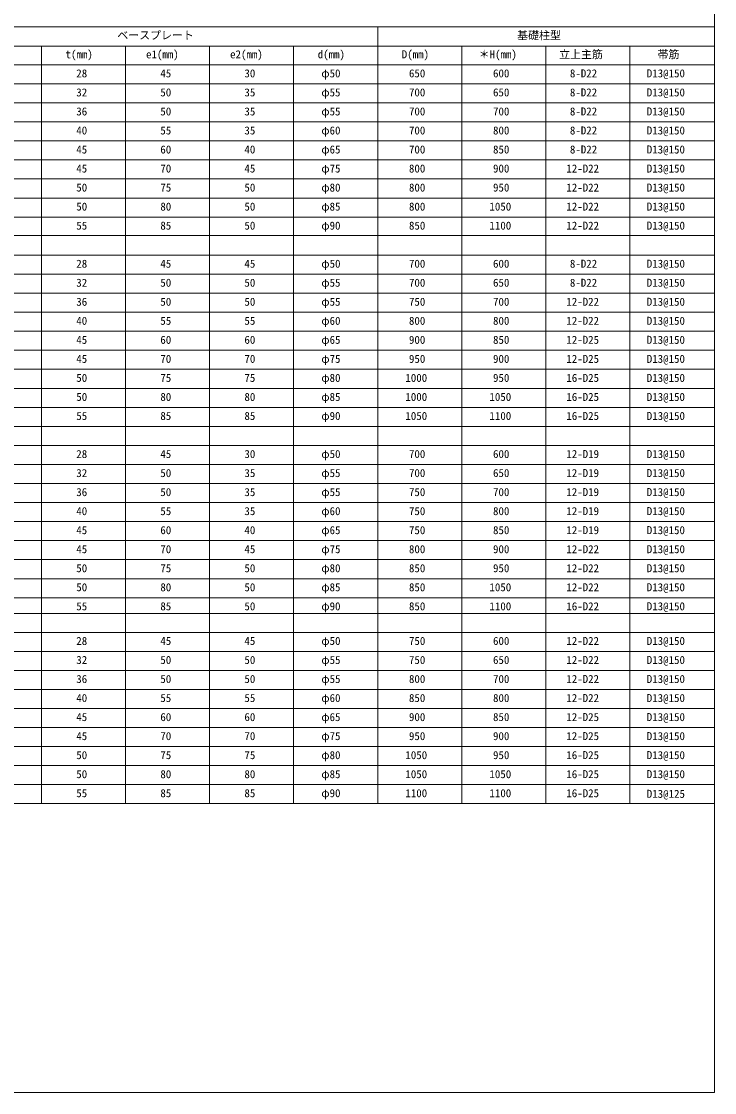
# Model space of a CAD drawing. Units: millimetres, scale not verified. Extents: x -29750 to 29507, y -17676 to 20635.
# Drawn here: x 15006 to 29507, y -17676 to 4748 of the extents above; entities that cross this region are included whole.
import ezdxf
from ezdxf.enums import TextEntityAlignment as Align

# ---------------------------------------------------------------- set-up
doc = ezdxf.new("R2010")
doc.units = ezdxf.units.MM
doc.header["$LTSCALE"] = 30
doc.layers.add('0-2_0-8_文字', color=7, linetype='Continuous', lineweight=18)
doc.layers.add('0-3_0-0', color=7, linetype='Continuous', lineweight=9)
doc.styles.add('ＭＳ ゴシック', font='')
doc.styles.get('ＭＳ ゴシック').set_extended_font_data('MS Gothic')

msp = doc.modelspace()

# ---------------------------------------------------------------- linework, layer by layer
at = {"layer": '0-2_0-8_文字', "lineweight": 9}
for p, q in [((-121.54, 4637.31), (29506.58, 4637.31)), ((-121.54, 4637.31), (29506.58, 4637.31)), ((-121.54, 4637.31), (29506.58, 4637.31)), ((29506.58, 4637.31), (29506.58, -17675.56)), ((-121.54, 3840.42), (29506.58, 3840.42)), ((-121.54, -144.02), (29506.58, -144.02)), ((-121.54, -3730.02), (29506.58, -3730.02)), ((6631.07, -7316.01), (29506.58, -7316.01)), ((6631.07, -11228.73), (29506.58, -11228.73)), ((-133.93, -11627.17), (29494.2, -11627.17))]:
    msp.add_line(p, q, dxfattribs=at)
at = {"layer": '0-2_0-8_文字'}
for p, q in [((22459.39, 4630.62), (22459.39, -10510.25)), ((6631.07, 4232.18), (29494.2, 4232.18)), ((15424.58, 4232.18), (15424.58, -10510.25)), ((17183.28, 4232.18), (17183.28, -10510.25)), ((18941.98, 4232.18), (18941.98, -10510.25)), ((20700.69, 4232.18), (20700.69, -10510.25)), ((24218.09, 4232.18), (24218.09, -10510.25)), ((25976.79, 4232.18), (25976.79, -10510.25)), ((27735.49, 4232.18), (27735.49, -10510.25)), ((6631.07, 3441.97), (29506.58, 3441.97)), ((6631.07, 3043.53), (29506.58, 3043.53)), ((6631.07, 2645.09), (29506.58, 2645.09)), ((6631.07, 2246.64), (29506.58, 2246.64)), ((6631.07, 1848.2), (29506.58, 1848.2)), ((6631.07, 1449.75), (29506.58, 1449.75)), ((6631.07, 1051.31), (29506.58, 1051.31)), ((6631.07, 652.87), (29506.58, 652.87)), ((-118.82, 264.32), (29507.36, 264.32)), ((6631.07, -542.47), (29506.58, -542.47)), ((6631.07, -940.91), (29506.58, -940.91)), ((6631.07, -1339.35), (29506.58, -1339.35)), ((6631.07, -1737.8), (29506.58, -1737.8)), ((6631.07, -2136.24), (29506.58, -2136.24)), ((6631.07, -2534.69), (29506.58, -2534.69)), ((6631.07, -2933.13), (29506.58, -2933.13)), ((6631.07, -3331.57), (29506.58, -3331.57)), ((-121.54, -4128.46), (29506.58, -4128.46)), ((6631.07, -4526.91), (29506.58, -4526.91)), ((6631.07, -4925.35), (29506.58, -4925.35)), ((6631.07, -5323.79), (29506.58, -5323.79)), ((6631.07, -5722.24), (29506.58, -5722.24)), ((6631.07, -6120.68), (29506.58, -6120.68)), ((6631.07, -6519.13), (29506.58, -6519.13)), ((6631.07, -6917.57), (29506.58, -6917.57)), ((-117.98, -7646.69), (29503.14, -7646.69)), ((-121.54, -8041.18), (29506.58, -8041.18)), ((6631.07, -8439.62), (29506.58, -8439.62)), ((6631.07, -8838.07), (29506.58, -8838.07)), ((6631.07, -9236.51), (29506.58, -9236.51)), ((6631.07, -9634.95), (29506.58, -9634.95)), ((6631.07, -10033.4), (29506.58, -10033.4)), ((6631.07, -10431.84), (29506.58, -10431.84)), ((15424.58, -10510.25), (15424.58, -10637.75)), ((17183.28, -10510.25), (17183.28, -10637.75)), ((18941.98, -10510.25), (18941.98, -10637.75)), ((20700.69, -10510.25), (20700.69, -10637.75)), ((22459.39, -10510.25), (22459.39, -10637.75)), ((24218.09, -10510.25), (24218.09, -10637.75)), ((25976.79, -10431.84), (25976.79, -11228.73)), ((27735.49, -10510.25), (27735.49, -10637.75)), ((15424.58, -10637.75), (15424.58, -11434.64)), ((17183.28, -10637.75), (17183.28, -11228.73)), ((18941.98, -10637.75), (18941.98, -11228.73)), ((20700.69, -10637.75), (20700.69, -11427.95)), ((22459.39, -10637.75), (22459.39, -11228.73)), ((24218.09, -10637.75), (24218.09, -11222.05)), ((27735.49, -10631.06), (27735.49, -11228.73)), ((6631.07, -10830.29), (29506.58, -10830.29)), ((6631.07, -11228.73), (29494.2, -11228.73)), ((15424.58, -11222.05), (15424.58, -11625.62)), ((17183.28, -11228.73), (17183.28, -11632.3)), ((18941.98, -11228.73), (18941.98, -11632.3)), ((20700.69, -11222.05), (20700.69, -11625.62)), ((22459.39, -11222.05), (22459.39, -11625.62)), ((24218.09, -11222.05), (24218.09, -11625.62)), ((25976.79, -11228.73), (25976.79, -11632.3)), ((27735.49, -11228.73), (27735.49, -11632.3)), ((-121.54, -17675.56), (29506.58, -17675.56))]:
    msp.add_line(p, q, dxfattribs=at)
at = {"layer": '0-3_0-0'}
for p, q in [((29506.58, -17675.56), (29506.58, 20374.93)), ((-29749.66, -17675.56), (29506.58, -17675.56))]:
    msp.add_line(p, q, dxfattribs=at)

# ---------------------------------------------------------------- texts
at = {"layer": '0-2_0-8_文字', "style": 'ＭＳ ゴシック'}
for s, p in [('ベースプレート', (17012.63, 4323.7)), ('基礎柱型', (25376.79, 4323.7)), ('t(mm)', (15928.93, 3925.26)), ('e1(mm)', (17612.63, 3925.26)), ('e2(mm)', (19371.34, 3925.26)), ('d(mm)', (21205.04, 3925.26)), ('D(mm)', (22963.74, 3925.26)), ('＊H(mm)', (24572.44, 3925.26)), ('立上主筋', (26256.14, 3925.26)), ('帯筋', (28314.84, 3925.26)), ('28', (16153.93, 3526.81)), ('45', (17912.63, 3526.81)), ('30', (19671.34, 3526.81)), ('φ50', (21280.04, 3526.81)), ('650', (23113.74, 3526.81)), ('600', (24872.44, 3526.81)), ('8-D22', (26481.14, 3526.81)), ('D13@150', (28089.84, 3526.81)), ('32', (16153.93, 3128.37)), ('50', (17912.63, 3128.37)), ('35', (19671.34, 3128.37)), ('φ55', (21280.04, 3128.37)), ('700', (23113.74, 3128.37)), ('650', (24872.44, 3128.37)), ('8-D22', (26481.14, 3128.37)), ('D13@150', (28089.84, 3128.37)), ('36', (16153.93, 2729.92)), ('50', (17912.63, 2729.92)), ('35', (19671.34, 2729.92)), ('φ55', (21280.04, 2729.92)), ('700', (23113.74, 2729.92)), ('700', (24872.44, 2729.92)), ('8-D22', (26481.14, 2729.92)), ('D13@150', (28089.84, 2729.92)), ('40', (16153.93, 2331.48)), ('55', (17912.63, 2331.48)), ('35', (19671.34, 2331.48)), ('φ60', (21280.04, 2331.48)), ('700', (23113.74, 2331.48)), ('800', (24872.44, 2331.48)), ('8-D22', (26481.14, 2331.48)), ('D13@150', (28089.84, 2331.48)), ('45', (16153.93, 1933.04)), ('60', (17912.63, 1933.04)), ('40', (19671.34, 1933.04)), ('φ65', (21280.04, 1933.04)), ('700', (23113.74, 1933.04)), ('850', (24872.44, 1933.04)), ('8-D22', (26481.14, 1933.04)), ('D13@150', (28089.84, 1933.04)), ('45', (16153.93, 1534.59)), ('70', (17912.63, 1534.59)), ('45', (19671.34, 1534.59)), ('φ75', (21280.04, 1534.59)), ('800', (23113.74, 1534.59)), ('900', (24872.44, 1534.59)), ('12-D22', (26406.14, 1534.59)), ('D13@150', (28089.84, 1534.59)), ('50', (16153.93, 1136.15)), ('75', (17912.63, 1136.15)), ('50', (19671.34, 1136.15)), ('φ80', (21280.04, 1136.15)), ('800', (23113.74, 1136.15)), ('950', (24872.44, 1136.15)), ('12-D22', (26406.14, 1136.15)), ('D13@150', (28089.84, 1136.15)), ('50', (16153.93, 737.7)), ('80', (17912.63, 737.7)), ('50', (19671.34, 737.7)), ('φ85', (21280.04, 737.7)), ('800', (23113.74, 737.7)), ('1050', (24797.44, 737.7)), ('12-D22', (26406.14, 737.7)), ('D13@150', (28089.84, 737.7)), ('55', (16153.93, 339.26)), ('85', (17912.63, 339.26)), ('50', (19671.34, 339.26)), ('φ90', (21280.04, 339.26)), ('850', (23113.74, 339.26)), ('1100', (24797.44, 339.26)), ('12-D22', (26406.14, 339.26)), ('D13@150', (28089.84, 339.26)), ('28', (16153.93, -457.63)), ('45', (17912.63, -457.63)), ('45', (19671.34, -457.63)), ('φ50', (21280.04, -457.63)), ('700', (23113.74, -457.63)), ('600', (24872.44, -457.63)), ('8-D22', (26481.14, -457.63)), ('D13@150', (28089.84, -457.63)), ('32', (16153.93, -856.07)), ('50', (17912.63, -856.07)), ('50', (19671.34, -856.07)), ('φ55', (21280.04, -856.07)), ('700', (23113.74, -856.07)), ('650', (24872.44, -856.07)), ('8-D22', (26481.14, -856.07)), ('D13@150', (28089.84, -856.07)), ('36', (16153.93, -1254.52)), ('50', (17912.63, -1254.52)), ('50', (19671.34, -1254.52)), ('φ55', (21280.04, -1254.52)), ('750', (23113.74, -1254.52)), ('700', (24872.44, -1254.52)), ('12-D22', (26406.14, -1254.52)), ('D13@150', (28089.84, -1254.52)), ('40', (16153.93, -1652.96)), ('55', (17912.63, -1652.96)), ('55', (19671.34, -1652.96)), ('φ60', (21280.04, -1652.96)), ('800', (23113.74, -1652.96)), ('800', (24872.44, -1652.96)), ('12-D22', (26406.14, -1652.96)), ('D13@150', (28089.84, -1652.96)), ('45', (16153.93, -2051.4)), ('60', (17912.63, -2051.4)), ('60', (19671.34, -2051.4)), ('φ65', (21280.04, -2051.4)), ('900', (23113.74, -2051.4)), ('850', (24872.44, -2051.4)), ('12-D25', (26406.14, -2051.4)), ('D13@150', (28089.84, -2051.4)), ('45', (16153.93, -2449.85)), ('70', (17912.63, -2449.85)), ('70', (19671.34, -2449.85)), ('φ75', (21280.04, -2449.85)), ('950', (23113.74, -2449.85)), ('900', (24872.44, -2449.85)), ('12-D25', (26406.14, -2449.85)), ('D13@150', (28089.84, -2449.85)), ('50', (16153.93, -2848.29)), ('75', (17912.63, -2848.29)), ('75', (19671.34, -2848.29)), ('φ80', (21280.04, -2848.29)), ('1000', (23038.74, -2848.29)), ('950', (24872.44, -2848.29)), ('16-D25', (26406.14, -2848.29)), ('D13@150', (28089.84, -2848.29)), ('50', (16153.93, -3246.74)), ('80', (17912.63, -3246.74)), ('80', (19671.34, -3246.74)), ('φ85', (21280.04, -3246.74)), ('1000', (23038.74, -3246.74)), ('1050', (24797.44, -3246.74)), ('16-D25', (26406.14, -3246.74)), ('D13@150', (28089.84, -3246.74)), ('55', (16153.93, -3645.18)), ('85', (17912.63, -3645.18)), ('85', (19671.34, -3645.18)), ('φ90', (21280.04, -3645.18)), ('1050', (23038.74, -3645.18)), ('1100', (24797.44, -3645.18)), ('16-D25', (26406.14, -3645.18)), ('D13@150', (28089.84, -3645.18)), ('28', (16153.93, -4442.07)), ('45', (17912.63, -4442.07)), ('30', (19671.34, -4442.07)), ('φ50', (21280.04, -4442.07)), ('700', (23113.74, -4442.07)), ('600', (24872.44, -4442.07)), ('12-D19', (26406.14, -4442.07)), ('D13@150', (28089.84, -4442.07)), ('32', (16153.93, -4840.51)), ('50', (17912.63, -4840.51)), ('35', (19671.34, -4840.51)), ('φ55', (21280.04, -4840.51)), ('700', (23113.74, -4840.51)), ('650', (24872.44, -4840.51)), ('12-D19', (26406.14, -4840.51)), ('D13@150', (28089.84, -4840.51)), ('36', (16153.93, -5238.96)), ('50', (17912.63, -5238.96)), ('35', (19671.34, -5238.96)), ('φ55', (21280.04, -5238.96)), ('750', (23113.74, -5238.96)), ('700', (24872.44, -5238.96)), ('12-D19', (26406.14, -5238.96)), ('D13@150', (28089.84, -5238.96)), ('40', (16153.93, -5637.4)), ('55', (17912.63, -5637.4)), ('35', (19671.34, -5637.4)), ('φ60', (21280.04, -5637.4)), ('750', (23113.74, -5637.4)), ('800', (24872.44, -5637.4)), ('12-D19', (26406.14, -5637.4)), ('D13@150', (28089.84, -5637.4)), ('45', (16153.93, -6035.84)), ('60', (17912.63, -6035.84)), ('40', (19671.34, -6035.84)), ('φ65', (21280.04, -6035.84)), ('750', (23113.74, -6035.84)), ('850', (24872.44, -6035.84)), ('12-D19', (26406.14, -6035.84)), ('D13@150', (28089.84, -6035.84)), ('45', (16153.93, -6434.29)), ('70', (17912.63, -6434.29)), ('45', (19671.34, -6434.29)), ('φ75', (21280.04, -6434.29)), ('800', (23113.74, -6434.29)), ('900', (24872.44, -6434.29)), ('12-D22', (26406.14, -6434.29)), ('D13@150', (28089.84, -6434.29)), ('50', (16153.93, -6832.73)), ('75', (17912.63, -6832.73)), ('50', (19671.34, -6832.73)), ('φ80', (21280.04, -6832.73)), ('850', (23113.74, -6832.73)), ('950', (24872.44, -6832.73)), ('12-D22', (26406.14, -6832.73)), ('D13@150', (28089.84, -6832.73)), ('50', (16153.93, -7231.18)), ('80', (17912.63, -7231.18)), ('50', (19671.34, -7231.18)), ('φ85', (21280.04, -7231.18)), ('850', (23113.74, -7231.18)), ('1050', (24797.44, -7231.18)), ('12-D22', (26406.14, -7231.18)), ('D13@150', (28089.84, -7231.18)), ('55', (16153.93, -7629.62)), ('85', (17912.63, -7629.62)), ('50', (19671.34, -7629.62)), ('φ90', (21280.04, -7629.62)), ('850', (23113.74, -7629.62)), ('1100', (24797.44, -7629.62)), ('16-D22', (26406.14, -7629.62)), ('D13@150', (28089.84, -7629.62)), ('28', (16153.93, -8354.79)), ('45', (17912.63, -8354.79)), ('45', (19671.34, -8354.79)), ('φ50', (21280.04, -8354.79)), ('750', (23113.74, -8354.79)), ('600', (24872.44, -8354.79)), ('12-D22', (26406.14, -8354.79)), ('D13@150', (28089.84, -8354.79)), ('32', (16153.93, -8753.23)), ('50', (17912.63, -8753.23)), ('50', (19671.34, -8753.23)), ('φ55', (21280.04, -8753.23)), ('750', (23113.74, -8753.23)), ('650', (24872.44, -8753.23)), ('12-D22', (26406.14, -8753.23)), ('D13@150', (28089.84, -8753.23)), ('36', (16153.93, -9151.67)), ('50', (17912.63, -9151.67)), ('50', (19671.34, -9151.67)), ('φ55', (21280.04, -9151.67)), ('800', (23113.74, -9151.67)), ('700', (24872.44, -9151.67)), ('12-D22', (26406.14, -9151.67)), ('D13@150', (28089.84, -9151.67)), ('40', (16153.93, -9550.12)), ('55', (17912.63, -9550.12)), ('55', (19671.34, -9550.12)), ('φ60', (21280.04, -9550.12)), ('850', (23113.74, -9550.12)), ('800', (24872.44, -9550.12)), ('12-D22', (26406.14, -9550.12)), ('D13@150', (28089.84, -9550.12)), ('45', (16153.93, -9948.56)), ('60', (17912.63, -9948.56)), ('60', (19671.34, -9948.56)), ('φ65', (21280.04, -9948.56)), ('900', (23113.74, -9948.56)), ('850', (24872.44, -9948.56)), ('12-D25', (26406.14, -9948.56)), ('D13@150', (28089.84, -9948.56)), ('45', (16153.93, -10347)), ('70', (17912.63, -10347)), ('70', (19671.34, -10347)), ('φ75', (21280.04, -10347)), ('950', (23113.74, -10347)), ('900', (24872.44, -10347)), ('12-D25', (26406.14, -10347)), ('D13@150', (28089.84, -10347)), ('50', (16153.93, -10745.45)), ('75', (17912.63, -10745.45)), ('75', (19671.34, -10745.45)), ('φ80', (21280.04, -10745.45)), ('1050', (23038.74, -10745.45)), ('950', (24872.44, -10745.45)), ('16-D25', (26406.14, -10745.45)), ('D13@150', (28089.84, -10745.45)), ('50', (16153.93, -11143.89)), ('80', (17912.63, -11143.89)), ('80', (19671.34, -11143.89)), ('φ85', (21280.04, -11143.89)), ('1050', (23038.74, -11143.89)), ('1050', (24797.44, -11143.89)), ('16-D25', (26406.14, -11143.89)), ('D13@150', (28089.84, -11143.89)), ('55', (16153.93, -11542.34)), ('85', (17912.63, -11542.34)), ('85', (19671.34, -11542.34)), ('φ90', (21280.04, -11542.34)), ('1100', (23038.74, -11542.34)), ('1100', (24797.44, -11542.34)), ('16-D25', (26406.14, -11542.34)), ('D13@125', (28089.84, -11555.58))]:
    msp.add_text(s, height=167.6, dxfattribs=at).set_placement(p, align=Align.BOTTOM_LEFT)

doc.saveas('drawing.dxf')
